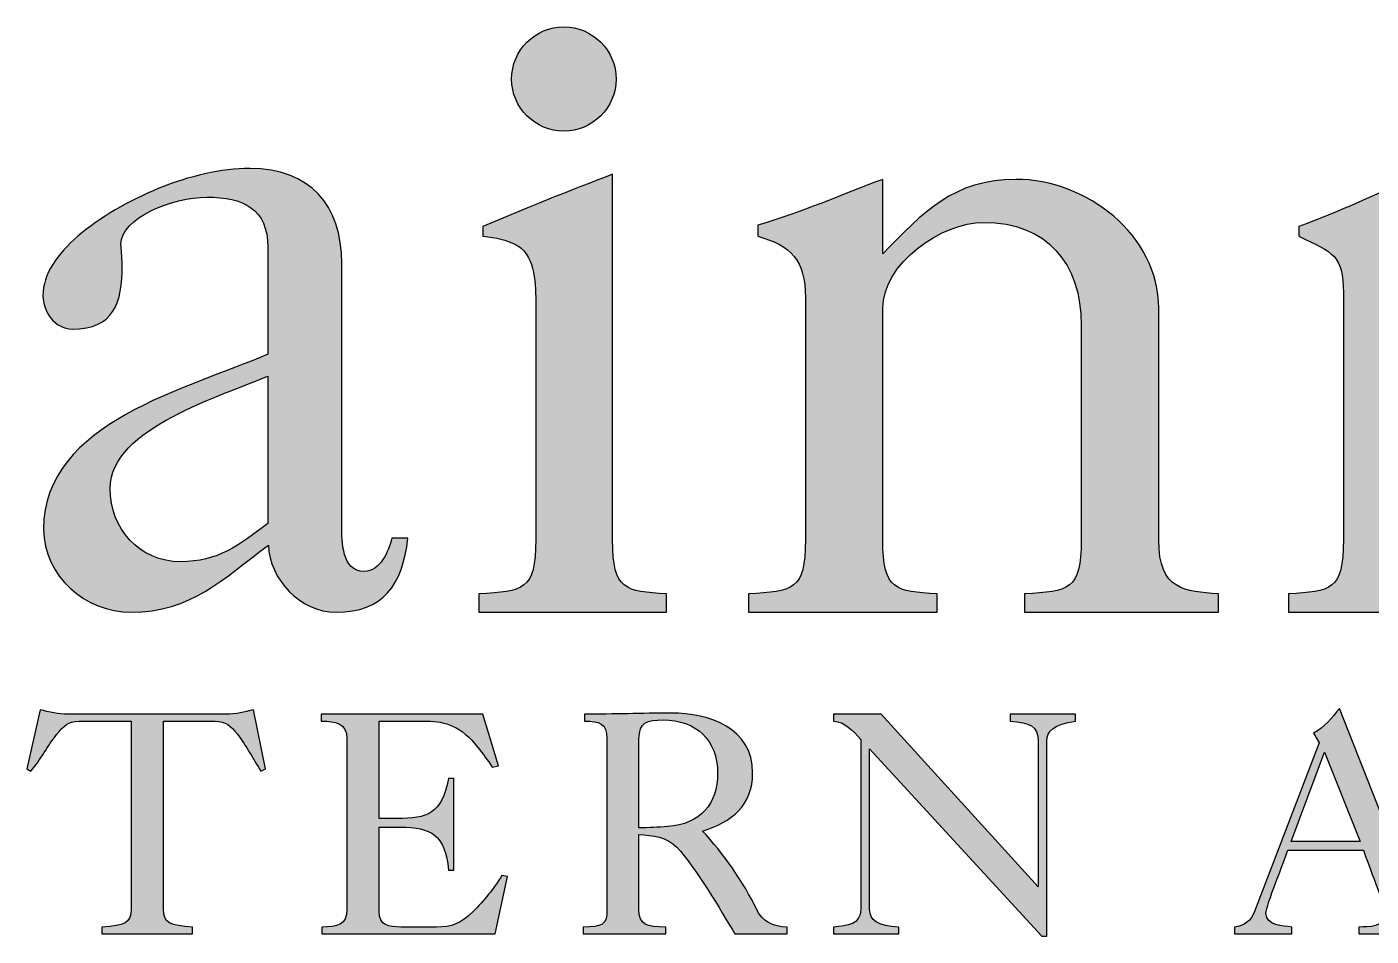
# Model space of a CAD drawing. Extents: x 0 to 1025, y -1312 to 297.
# Drawn here: x 389.28 to 396.65, y 74.05 to 79.03 of the extents above; entities that cross this region are included whole.
import ezdxf
from ezdxf.enums import TextEntityAlignment as Align

# ---------------------------------------------------------------- set-up
doc = ezdxf.new("R2010")
doc.units = 0
doc.header["$LTSCALE"] = 6
doc.header["$MEASUREMENT"] = 0
doc.layers.get('0').update_dxf_attribs({"linetype": 'CONTINUOUS'})
for name, color, linetype in [('T25', 1, 'CONTINUOUS'), ('TBLK18', 4, 'CONTINUOUS'), ('TBLK25', 1, 'CONTINUOUS'), ('TBLK35', 3, 'CONTINUOUS'), ('TBLK50', 7, 'CONTINUOUS')]:
    doc.layers.add(name, color=color, linetype=linetype)
doc.styles.add('ISO', font='iso3098b.shx')

# ---------------------------------------------------------------- blocks, each defined once
blk = doc.blocks.new('MR logo')
at = {"layer": 'TBLK18'}
h = blk.add_hatch(color=256, dxfattribs=at)
edge = h.paths.add_edge_path()
edge.add_spline(control_points=[(19.689, -6.849), (19.689, -7.163), (19.947, -7.421), (20.261, -7.421), (20.261, -7.421), (20.576, -7.421), (20.834, -7.163), (20.834, -6.849), (20.834, -6.849), (20.834, -6.534), (20.576, -6.276), (20.261, -6.276), (20.261, -6.276), (19.947, -6.276), (19.689, -6.534), (19.689, -6.849)], knot_values=[0, 0, 0, 0, 0.25, 0.25, 0.25, 0.2501, 0.5, 0.5, 0.5, 0.5001, 0.75, 0.75, 0.75, 0.7501, 1, 1, 1, 1], degree=3, periodic=0)
h = blk.add_hatch(color=256, dxfattribs=at)
edge = h.paths.add_edge_path()
edge.add_spline(control_points=[(17.016, -8.698), (17.016, -8.27), (16.746, -8.144), (16.349, -8.144), (16.349, -8.144), (15.966, -8.144), (15.406, -8.377), (15.406, -8.66), (15.406, -8.66), (15.406, -8.723), (15.419, -8.786), (15.419, -8.893), (15.419, -8.893), (15.419, -9.302), (15.331, -9.591), (14.871, -9.591), (14.871, -9.591), (14.676, -9.591), (14.551, -9.396), (14.551, -9.226), (14.551, -9.226), (14.551, -8.987), (14.708, -8.767), (14.934, -8.572), (14.934, -8.572), (15.419, -8.163), (16.186, -7.83), (16.821, -7.83), (16.821, -7.83), (17.475, -7.83), (17.827, -8.226), (17.827, -8.874), (17.827, -8.874), (17.827, -8.874), (17.827, -11.742), (17.827, -11.742), (17.827, -11.742), (17.827, -11.924), (17.827, -12.251), (18.073, -12.251), (18.073, -12.251), (18.249, -12.251), (18.343, -12.025), (18.375, -11.886), (18.375, -11.886), (18.375, -11.886), (18.551, -11.886), (18.551, -11.886), (18.551, -11.886), (18.494, -12.402), (18.28, -12.698), (17.764, -12.698), (17.764, -12.698), (17.368, -12.698), (17.035, -12.333), (17.022, -11.962), (17.022, -11.962), (16.519, -12.333), (16.18, -12.698), (15.513, -12.698), (15.513, -12.698), (15.022, -12.698), (14.557, -12.302), (14.557, -11.786), (14.557, -11.786), (14.557, -10.61), (16.148, -10.245), (17.016, -9.868), (17.016, -9.868), (17.016, -9.868), (17.016, -8.698), (17.016, -8.698)], knot_values=[0, 0, 0, 0, 0.055556, 0.055556, 0.055556, 0.055656, 0.111111, 0.111111, 0.111111, 0.111211, 0.166667, 0.166667, 0.166667, 0.166767, 0.222222, 0.222222, 0.222222, 0.222322, 0.277778, 0.277778, 0.277778, 0.277878, 0.333333, 0.333333, 0.333333, 0.333433, 0.388889, 0.388889, 0.388889, 0.388989, 0.444444, 0.444444, 0.444444, 0.444544, 0.5, 0.5, 0.5, 0.5001, 0.555556, 0.555556, 0.555556, 0.555656, 0.611111, 0.611111, 0.611111, 0.611211, 0.666667, 0.666667, 0.666667, 0.666767, 0.722222, 0.722222, 0.722222, 0.722322, 0.777778, 0.777778, 0.777778, 0.777878, 0.833333, 0.833333, 0.833333, 0.833433, 0.888889, 0.888889, 0.888889, 0.888989, 0.944444, 0.944444, 0.944444, 0.944544, 1, 1, 1, 1], degree=3, periodic=0)
edge = h.paths.add_edge_path(flags=16)
edge.add_spline(control_points=[(17.016, -10.107), (16.532, -10.32), (15.287, -10.673), (15.287, -11.339), (15.287, -11.339), (15.287, -11.78), (15.607, -12.144), (16.06, -12.144), (16.06, -12.144), (16.469, -12.144), (16.702, -11.962), (17.016, -11.723), (17.016, -11.723), (17.016, -11.723), (17.016, -10.107), (17.016, -10.107)], knot_values=[0, 0, 0, 0, 0.25, 0.25, 0.25, 0.2501, 0.5, 0.5, 0.5, 0.5001, 0.75, 0.75, 0.75, 0.7501, 1, 1, 1, 1], degree=3, periodic=0)
h = blk.add_hatch(color=256, dxfattribs=at)
edge = h.paths.add_edge_path()
edge.add_spline(control_points=[(19.331, -12.698), (19.331, -12.698), (19.331, -12.497), (19.331, -12.497), (19.331, -12.497), (19.815, -12.465), (19.953, -12.465), (19.953, -11.905), (19.953, -11.905), (19.953, -11.905), (19.953, -9.333), (19.953, -9.333), (19.953, -9.333), (19.953, -9.107), (19.953, -8.805), (19.758, -8.679), (19.758, -8.679), (19.62, -8.603), (19.526, -8.591), (19.375, -8.572), (19.375, -8.572), (19.375, -8.572), (19.375, -8.465), (19.375, -8.465), (19.375, -8.465), (19.834, -8.27), (20.318, -8.075), (20.796, -7.893), (20.796, -7.893), (20.796, -7.893), (20.796, -11.905), (20.796, -11.905), (20.796, -11.905), (20.796, -12.465), (20.941, -12.465), (21.387, -12.497), (21.387, -12.497), (21.387, -12.497), (21.387, -12.698), (21.387, -12.698), (21.387, -12.698), (21.387, -12.698), (19.331, -12.698), (19.331, -12.698)], knot_values=[0, 0, 0, 0, 0.090909, 0.090909, 0.090909, 0.091009, 0.181818, 0.181818, 0.181818, 0.181918, 0.272727, 0.272727, 0.272727, 0.272827, 0.363636, 0.363636, 0.363636, 0.363736, 0.454545, 0.454545, 0.454545, 0.454645, 0.545455, 0.545455, 0.545455, 0.545555, 0.636364, 0.636364, 0.636364, 0.636464, 0.727273, 0.727273, 0.727273, 0.727373, 0.818182, 0.818182, 0.818182, 0.818282, 0.909091, 0.909091, 0.909091, 0.909191, 1, 1, 1, 1], degree=3, periodic=0)
h = blk.add_hatch(color=256, dxfattribs=at)
edge = h.paths.add_edge_path()
edge.add_spline(control_points=[(22.286, -12.698), (22.286, -12.698), (22.286, -12.497), (22.286, -12.497), (22.286, -12.497), (22.771, -12.465), (22.909, -12.465), (22.909, -11.905), (22.909, -11.905), (22.909, -11.905), (22.909, -9.245), (22.909, -9.245), (22.909, -9.245), (22.909, -8.836), (22.758, -8.679), (22.387, -8.572), (22.387, -8.572), (22.387, -8.572), (22.387, -8.452), (22.387, -8.452), (22.387, -8.452), (22.865, -8.314), (23.299, -8.119), (23.758, -7.949), (23.758, -7.949), (23.758, -7.949), (23.758, -8.767), (23.758, -8.767), (23.758, -8.767), (24.198, -8.314), (24.538, -7.949), (25.217, -7.949), (25.217, -7.949), (25.991, -7.949), (26.783, -8.559), (26.783, -9.364), (26.783, -9.364), (26.783, -9.364), (26.783, -11.905), (26.783, -11.905), (26.783, -11.905), (26.783, -12.465), (27.073, -12.465), (27.437, -12.497), (27.437, -12.497), (27.437, -12.497), (27.437, -12.698), (27.437, -12.698), (27.437, -12.698), (27.437, -12.698), (25.312, -12.698), (25.312, -12.698), (25.312, -12.698), (25.312, -12.698), (25.312, -12.497), (25.312, -12.497), (25.312, -12.497), (25.796, -12.465), (25.934, -12.465), (25.934, -11.905), (25.934, -11.905), (25.934, -11.905), (25.934, -9.547), (25.934, -9.547), (25.934, -9.547), (25.934, -8.874), (25.557, -8.421), (24.865, -8.421), (24.865, -8.421), (24.4, -8.421), (23.758, -8.874), (23.758, -9.364), (23.758, -9.364), (23.758, -9.364), (23.758, -11.905), (23.758, -11.905), (23.758, -11.905), (23.758, -12.465), (23.897, -12.465), (24.356, -12.497), (24.356, -12.497), (24.356, -12.497), (24.356, -12.698), (24.356, -12.698), (24.356, -12.698), (24.356, -12.698), (22.286, -12.698), (22.286, -12.698)], knot_values=[0, 0, 0, 0, 0.045455, 0.045455, 0.045455, 0.045555, 0.090909, 0.090909, 0.090909, 0.091009, 0.136364, 0.136364, 0.136364, 0.136464, 0.181818, 0.181818, 0.181818, 0.181918, 0.227273, 0.227273, 0.227273, 0.227373, 0.272727, 0.272727, 0.272727, 0.272827, 0.318182, 0.318182, 0.318182, 0.318282, 0.363636, 0.363636, 0.363636, 0.363736, 0.409091, 0.409091, 0.409091, 0.409191, 0.454545, 0.454545, 0.454545, 0.454645, 0.5, 0.5, 0.5, 0.5001, 0.545455, 0.545455, 0.545455, 0.545555, 0.590909, 0.590909, 0.590909, 0.591009, 0.636364, 0.636364, 0.636364, 0.636464, 0.681818, 0.681818, 0.681818, 0.681918, 0.727273, 0.727273, 0.727273, 0.727373, 0.772727, 0.772727, 0.772727, 0.772827, 0.818182, 0.818182, 0.818182, 0.818282, 0.863636, 0.863636, 0.863636, 0.863736, 0.909091, 0.909091, 0.909091, 0.909191, 0.954545, 0.954545, 0.954545, 0.954645, 1, 1, 1, 1], degree=3, periodic=0)
h = blk.add_hatch(color=256, dxfattribs=at)
edge = h.paths.add_edge_path()
edge.add_spline(control_points=[(28.205, -12.698), (28.205, -12.698), (28.205, -12.497), (28.205, -12.497), (28.205, -12.497), (28.67, -12.465), (28.808, -12.465), (28.808, -11.905), (28.808, -11.905), (28.808, -11.905), (28.808, -9.195), (28.808, -9.195), (28.808, -9.195), (28.808, -8.773), (28.689, -8.754), (28.318, -8.572), (28.318, -8.572), (28.318, -8.572), (28.318, -8.465), (28.318, -8.465), (28.318, -8.465), (28.764, -8.314), (29.192, -8.088), (29.632, -7.918), (29.632, -7.918), (29.632, -7.918), (29.632, -8.692), (29.632, -8.692), (29.632, -8.692), (29.903, -8.377), (30.242, -7.874), (30.708, -7.874), (30.708, -7.874), (31.016, -7.874), (31.274, -8.037), (31.274, -8.364), (31.274, -8.364), (31.274, -8.603), (31.091, -8.773), (30.865, -8.773), (30.865, -8.773), (30.695, -8.773), (30.513, -8.591), (30.236, -8.591), (30.236, -8.591), (30.054, -8.591), (29.657, -8.893), (29.657, -9.063), (29.657, -9.063), (29.657, -9.063), (29.657, -11.905), (29.657, -11.905), (29.657, -11.905), (29.657, -12.465), (29.796, -12.465), (30.343, -12.497), (30.343, -12.497), (30.343, -12.497), (30.343, -12.698), (30.343, -12.698), (30.343, -12.698), (30.343, -12.698), (28.205, -12.698), (28.205, -12.698)], knot_values=[0, 0, 0, 0, 0.0625, 0.0625, 0.0625, 0.0626, 0.125, 0.125, 0.125, 0.1251, 0.1875, 0.1875, 0.1875, 0.1876, 0.25, 0.25, 0.25, 0.2501, 0.3125, 0.3125, 0.3125, 0.3126, 0.375, 0.375, 0.375, 0.3751, 0.4375, 0.4375, 0.4375, 0.4376, 0.5, 0.5, 0.5, 0.5001, 0.5625, 0.5625, 0.5625, 0.5626, 0.625, 0.625, 0.625, 0.6251, 0.6875, 0.6875, 0.6875, 0.6876, 0.75, 0.75, 0.75, 0.7501, 0.8125, 0.8125, 0.8125, 0.8126, 0.875, 0.875, 0.875, 0.8751, 0.9375, 0.9375, 0.9375, 0.9376, 1, 1, 1, 1], degree=3, periodic=0)
h = blk.add_hatch(color=256, dxfattribs=at)
edge = h.paths.add_edge_path()
edge.add_spline(control_points=[(15.519, -13.893), (15.519, -13.893), (14.947, -13.893), (14.947, -13.893), (14.947, -13.893), (14.821, -13.893), (14.783, -13.943), (14.702, -14.037), (14.702, -14.037), (14.601, -14.163), (14.532, -14.308), (14.419, -14.44), (14.419, -14.44), (14.419, -14.44), (14.375, -14.415), (14.375, -14.415), (14.375, -14.415), (14.375, -14.415), (14.519, -13.767), (14.519, -13.767), (14.519, -13.767), (14.62, -13.792), (14.721, -13.817), (14.827, -13.817), (14.827, -13.817), (14.827, -13.817), (16.557, -13.817), (16.557, -13.817), (16.557, -13.817), (16.664, -13.817), (16.765, -13.792), (16.859, -13.767), (16.859, -13.767), (16.859, -13.767), (16.991, -14.415), (16.991, -14.415), (16.991, -14.415), (16.991, -14.415), (16.941, -14.44), (16.941, -14.44), (16.941, -14.44), (16.853, -14.308), (16.783, -14.163), (16.683, -14.037), (16.683, -14.037), (16.601, -13.943), (16.563, -13.893), (16.437, -13.893), (16.437, -13.893), (16.437, -13.893), (15.871, -13.893), (15.871, -13.893), (15.871, -13.893), (15.871, -13.893), (15.871, -15.956), (15.871, -15.956), (15.871, -15.956), (15.871, -16.106), (15.941, -16.138), (16.192, -16.151), (16.192, -16.151), (16.192, -16.151), (16.192, -16.226), (16.192, -16.226), (16.192, -16.226), (16.192, -16.226), (15.198, -16.226), (15.198, -16.226), (15.198, -16.226), (15.198, -16.226), (15.198, -16.151), (15.198, -16.151), (15.198, -16.151), (15.444, -16.138), (15.519, -16.106), (15.519, -15.956), (15.519, -15.956), (15.519, -15.956), (15.519, -13.893), (15.519, -13.893)], knot_values=[0, 0, 0, 0, 0.05, 0.05, 0.05, 0.0501, 0.1, 0.1, 0.1, 0.1001, 0.15, 0.15, 0.15, 0.1501, 0.2, 0.2, 0.2, 0.2001, 0.25, 0.25, 0.25, 0.2501, 0.3, 0.3, 0.3, 0.3001, 0.35, 0.35, 0.35, 0.3501, 0.4, 0.4, 0.4, 0.4001, 0.45, 0.45, 0.45, 0.4501, 0.5, 0.5, 0.5, 0.5001, 0.55, 0.55, 0.55, 0.5501, 0.6, 0.6, 0.6, 0.6001, 0.65, 0.65, 0.65, 0.6501, 0.7, 0.7, 0.7, 0.7001, 0.75, 0.75, 0.75, 0.7501, 0.8, 0.8, 0.8, 0.8001, 0.85, 0.85, 0.85, 0.8501, 0.9, 0.9, 0.9, 0.9001, 0.95, 0.95, 0.95, 0.9501, 1, 1, 1, 1], degree=3, periodic=0)
h = blk.add_hatch(color=256, dxfattribs=at)
edge = h.paths.add_edge_path()
edge.add_spline(control_points=[(17.607, -16.226), (17.607, -16.226), (17.607, -16.151), (17.607, -16.151), (17.607, -16.151), (17.777, -16.151), (17.884, -16.132), (17.884, -15.956), (17.884, -15.956), (17.884, -15.956), (17.884, -14.088), (17.884, -14.088), (17.884, -14.088), (17.884, -13.912), (17.758, -13.893), (17.601, -13.893), (17.601, -13.893), (17.601, -13.893), (17.601, -13.817), (17.601, -13.817), (17.601, -13.817), (17.601, -13.817), (19.375, -13.817), (19.375, -13.817), (19.375, -13.817), (19.375, -13.817), (19.544, -14.383), (19.544, -14.383), (19.544, -14.383), (19.544, -14.383), (19.475, -14.396), (19.475, -14.396), (19.475, -14.396), (19.425, -14.32), (19.375, -14.251), (19.318, -14.182), (19.318, -14.182), (19.142, -13.949), (18.959, -13.893), (18.764, -13.893), (18.764, -13.893), (18.764, -13.893), (18.236, -13.893), (18.236, -13.893), (18.236, -13.893), (18.236, -13.893), (18.236, -14.962), (18.236, -14.962), (18.236, -14.962), (18.236, -14.962), (18.425, -14.962), (18.425, -14.962), (18.425, -14.962), (18.777, -14.956), (18.915, -14.918), (18.997, -14.522), (18.997, -14.522), (18.997, -14.522), (19.054, -14.522), (19.054, -14.522), (19.054, -14.522), (19.054, -14.522), (19.054, -15.528), (19.054, -15.528), (19.054, -15.528), (19.054, -15.528), (18.997, -15.528), (18.997, -15.528), (18.997, -15.528), (18.959, -15.138), (18.809, -15.056), (18.469, -15.056), (18.469, -15.056), (18.469, -15.056), (18.236, -15.056), (18.236, -15.056), (18.236, -15.056), (18.236, -15.056), (18.236, -15.981), (18.236, -15.981), (18.236, -15.981), (18.236, -16.138), (18.343, -16.151), (18.475, -16.151), (18.475, -16.151), (18.475, -16.151), (18.865, -16.151), (18.865, -16.151), (18.865, -16.151), (19.035, -16.151), (19.129, -16.119), (19.268, -15.981), (19.268, -15.981), (19.387, -15.861), (19.494, -15.729), (19.582, -15.585), (19.582, -15.585), (19.582, -15.585), (19.645, -15.597), (19.645, -15.597), (19.645, -15.597), (19.645, -15.597), (19.507, -16.226), (19.507, -16.226), (19.507, -16.226), (19.507, -16.226), (17.607, -16.226), (17.607, -16.226)], knot_values=[0, 0, 0, 0, 0.037037, 0.037037, 0.037037, 0.037137, 0.074074, 0.074074, 0.074074, 0.074174, 0.111111, 0.111111, 0.111111, 0.111211, 0.148148, 0.148148, 0.148148, 0.148248, 0.185185, 0.185185, 0.185185, 0.185285, 0.222222, 0.222222, 0.222222, 0.222322, 0.259259, 0.259259, 0.259259, 0.259359, 0.296296, 0.296296, 0.296296, 0.296396, 0.333333, 0.333333, 0.333333, 0.333433, 0.37037, 0.37037, 0.37037, 0.37047, 0.407407, 0.407407, 0.407407, 0.407507, 0.444444, 0.444444, 0.444444, 0.444544, 0.481481, 0.481481, 0.481481, 0.481581, 0.518519, 0.518519, 0.518519, 0.518619, 0.555556, 0.555556, 0.555556, 0.555656, 0.592593, 0.592593, 0.592593, 0.592693, 0.62963, 0.62963, 0.62963, 0.62973, 0.666667, 0.666667, 0.666667, 0.666767, 0.703704, 0.703704, 0.703704, 0.703804, 0.740741, 0.740741, 0.740741, 0.740841, 0.777778, 0.777778, 0.777778, 0.777878, 0.814815, 0.814815, 0.814815, 0.814915, 0.851852, 0.851852, 0.851852, 0.851952, 0.888889, 0.888889, 0.888889, 0.888989, 0.925926, 0.925926, 0.925926, 0.926026, 0.962963, 0.962963, 0.962963, 0.963063, 1, 1, 1, 1], degree=3, periodic=0)
h = blk.add_hatch(color=256, dxfattribs=at)
edge = h.paths.add_edge_path(flags=16)
edge.add_spline(control_points=[(21.947, -14.459), (21.947, -14.1), (21.714, -13.88), (21.349, -13.88), (21.349, -13.88), (21.173, -13.88), (21.085, -13.905), (21.085, -14.088), (21.085, -14.088), (21.085, -14.088), (21.085, -15.063), (21.085, -15.063), (21.085, -15.063), (21.192, -15.063), (21.293, -15.056), (21.4, -15.05), (21.4, -15.05), (21.758, -15.018), (21.947, -14.811), (21.947, -14.459)], knot_values=[0, 0, 0, 0, 0.2, 0.2, 0.2, 0.2001, 0.4, 0.4, 0.4, 0.4001, 0.6, 0.6, 0.6, 0.6001, 0.8, 0.8, 0.8, 0.8001, 1, 1, 1, 1], degree=3, periodic=0)
edge = h.paths.add_edge_path()
edge.add_spline(control_points=[(20.488, -13.817), (20.802, -13.817), (21.117, -13.805), (21.437, -13.805), (21.437, -13.805), (21.859, -13.805), (22.331, -13.968), (22.331, -14.459), (22.331, -14.459), (22.331, -14.823), (22.104, -14.993), (21.783, -15.1), (21.783, -15.1), (22.003, -15.333), (22.236, -15.666), (22.375, -15.956), (22.375, -15.956), (22.437, -16.088), (22.551, -16.151), (22.708, -16.151), (22.708, -16.151), (22.708, -16.151), (22.708, -16.226), (22.708, -16.226), (22.708, -16.226), (22.708, -16.226), (22.136, -16.226), (22.136, -16.226), (22.136, -16.226), (21.985, -15.974), (21.708, -15.496), (21.5, -15.276), (21.5, -15.276), (21.393, -15.163), (21.236, -15.144), (21.085, -15.138), (21.085, -15.138), (21.085, -15.138), (21.085, -15.956), (21.085, -15.956), (21.085, -15.956), (21.085, -16.132), (21.167, -16.151), (21.381, -16.151), (21.381, -16.151), (21.381, -16.151), (21.381, -16.226), (21.381, -16.226), (21.381, -16.226), (21.381, -16.226), (20.475, -16.226), (20.475, -16.226), (20.475, -16.226), (20.475, -16.226), (20.475, -16.151), (20.475, -16.151), (20.475, -16.151), (20.67, -16.151), (20.746, -16.132), (20.733, -15.956), (20.733, -15.956), (20.733, -15.956), (20.733, -14.088), (20.733, -14.088), (20.733, -14.088), (20.733, -13.912), (20.651, -13.893), (20.488, -13.893), (20.488, -13.893), (20.488, -13.893), (20.488, -13.817), (20.488, -13.817)], knot_values=[0, 0, 0, 0, 0.055556, 0.055556, 0.055556, 0.055656, 0.111111, 0.111111, 0.111111, 0.111211, 0.166667, 0.166667, 0.166667, 0.166767, 0.222222, 0.222222, 0.222222, 0.222322, 0.277778, 0.277778, 0.277778, 0.277878, 0.333333, 0.333333, 0.333333, 0.333433, 0.388889, 0.388889, 0.388889, 0.388989, 0.444444, 0.444444, 0.444444, 0.444544, 0.5, 0.5, 0.5, 0.5001, 0.555556, 0.555556, 0.555556, 0.555656, 0.611111, 0.611111, 0.611111, 0.611211, 0.666667, 0.666667, 0.666667, 0.666767, 0.722222, 0.722222, 0.722222, 0.722322, 0.777778, 0.777778, 0.777778, 0.777878, 0.833333, 0.833333, 0.833333, 0.833433, 0.888889, 0.888889, 0.888889, 0.888989, 0.944444, 0.944444, 0.944444, 0.944544, 1, 1, 1, 1], degree=3, periodic=0)
h = blk.add_hatch(color=256, dxfattribs=at)
edge = h.paths.add_edge_path()
edge.add_spline(control_points=[(23.614, -14.195), (23.614, -14.195), (23.614, -15.956), (23.614, -15.956), (23.614, -15.956), (23.614, -16.075), (23.702, -16.144), (23.934, -16.151), (23.934, -16.151), (23.934, -16.151), (23.934, -16.226), (23.934, -16.226), (23.934, -16.226), (23.934, -16.226), (23.217, -16.226), (23.217, -16.226), (23.217, -16.226), (23.217, -16.226), (23.217, -16.151), (23.217, -16.151), (23.217, -16.151), (23.381, -16.132), (23.507, -16.132), (23.519, -15.956), (23.519, -15.956), (23.519, -15.956), (23.519, -15.949), (23.519, -15.943), (23.519, -15.943), (23.519, -15.943), (23.519, -14.094), (23.519, -14.094), (23.519, -14.094), (23.425, -13.993), (23.343, -13.899), (23.217, -13.893), (23.217, -13.893), (23.217, -13.893), (23.217, -13.817), (23.217, -13.817), (23.217, -13.817), (23.217, -13.817), (23.739, -13.817), (23.739, -13.817), (23.739, -13.817), (23.739, -13.817), (25.463, -15.71), (25.463, -15.71), (25.463, -15.71), (25.463, -15.71), (25.463, -14.119), (25.463, -14.119), (25.463, -14.119), (25.463, -13.937), (25.368, -13.912), (25.154, -13.893), (25.154, -13.893), (25.154, -13.893), (25.154, -13.817), (25.154, -13.817), (25.154, -13.817), (25.154, -13.817), (25.871, -13.817), (25.871, -13.817), (25.871, -13.817), (25.871, -13.817), (25.871, -13.893), (25.871, -13.893), (25.871, -13.893), (25.632, -13.93), (25.557, -14), (25.557, -14.113), (25.557, -14.113), (25.557, -14.113), (25.557, -16.251), (25.557, -16.251), (25.557, -16.251), (25.557, -16.251), (25.5, -16.251), (25.5, -16.251), (25.5, -16.251), (25.5, -16.251), (23.614, -14.195), (23.614, -14.195)], knot_values=[0, 0, 0, 0, 0.047619, 0.047619, 0.047619, 0.047719, 0.095238, 0.095238, 0.095238, 0.095338, 0.142857, 0.142857, 0.142857, 0.142957, 0.190476, 0.190476, 0.190476, 0.190576, 0.238095, 0.238095, 0.238095, 0.238195, 0.285714, 0.285714, 0.285714, 0.285814, 0.333333, 0.333333, 0.333333, 0.333433, 0.380952, 0.380952, 0.380952, 0.381052, 0.428571, 0.428571, 0.428571, 0.428671, 0.47619, 0.47619, 0.47619, 0.47629, 0.52381, 0.52381, 0.52381, 0.52391, 0.571429, 0.571429, 0.571429, 0.571529, 0.619048, 0.619048, 0.619048, 0.619148, 0.666667, 0.666667, 0.666667, 0.666767, 0.714286, 0.714286, 0.714286, 0.714386, 0.761905, 0.761905, 0.761905, 0.762005, 0.809524, 0.809524, 0.809524, 0.809624, 0.857143, 0.857143, 0.857143, 0.857243, 0.904762, 0.904762, 0.904762, 0.904862, 0.952381, 0.952381, 0.952381, 0.952481, 1, 1, 1, 1], degree=3, periodic=0)
h = blk.add_hatch(color=256, dxfattribs=at)
edge = h.paths.add_edge_path(flags=16)
edge.add_spline(control_points=[(28.236, -15.213), (28.236, -15.213), (28.991, -15.213), (28.991, -15.213), (28.991, -15.213), (28.991, -15.213), (28.601, -14.232), (28.601, -14.232), (28.601, -14.232), (28.601, -14.232), (28.236, -15.213), (28.236, -15.213)], knot_values=[0, 0, 0, 0, 0.333333, 0.333333, 0.333333, 0.333433, 0.666667, 0.666667, 0.666667, 0.666767, 1, 1, 1, 1], degree=3, periodic=0)
edge = h.paths.add_edge_path()
edge.add_spline(control_points=[(27.613, -16.226), (27.613, -16.226), (27.613, -16.151), (27.613, -16.151), (27.613, -16.151), (27.714, -16.144), (27.802, -16.075), (27.834, -15.981), (27.834, -15.981), (27.834, -15.981), (28.544, -14.132), (28.544, -14.132), (28.544, -14.132), (28.544, -14.132), (28.481, -14.025), (28.481, -14.025), (28.481, -14.025), (28.601, -13.962), (28.683, -13.855), (28.764, -13.754), (28.764, -13.754), (28.764, -13.754), (29.582, -15.83), (29.582, -15.83), (29.582, -15.83), (29.657, -16.031), (29.695, -16.119), (29.884, -16.151), (29.884, -16.151), (29.884, -16.151), (29.884, -16.226), (29.884, -16.226), (29.884, -16.226), (29.884, -16.226), (28.978, -16.226), (28.978, -16.226), (28.978, -16.226), (28.978, -16.226), (28.978, -16.151), (28.978, -16.151), (28.978, -16.151), (29.079, -16.151), (29.268, -16.151), (29.268, -16.012), (29.268, -16.012), (29.268, -15.912), (29.073, -15.465), (29.029, -15.308), (29.029, -15.308), (29.029, -15.308), (28.198, -15.308), (28.198, -15.308), (28.198, -15.308), (28.161, -15.434), (27.959, -15.912), (27.959, -16), (27.959, -16), (27.959, -16.138), (28.148, -16.138), (28.242, -16.151), (28.242, -16.151), (28.242, -16.151), (28.242, -16.226), (28.242, -16.226), (28.242, -16.226), (28.242, -16.226), (27.613, -16.226), (27.613, -16.226)], knot_values=[0, 0, 0, 0, 0.058824, 0.058824, 0.058824, 0.058924, 0.117647, 0.117647, 0.117647, 0.117747, 0.176471, 0.176471, 0.176471, 0.176571, 0.235294, 0.235294, 0.235294, 0.235394, 0.294118, 0.294118, 0.294118, 0.294218, 0.352941, 0.352941, 0.352941, 0.353041, 0.411765, 0.411765, 0.411765, 0.411865, 0.470588, 0.470588, 0.470588, 0.470688, 0.529412, 0.529412, 0.529412, 0.529512, 0.588235, 0.588235, 0.588235, 0.588335, 0.647059, 0.647059, 0.647059, 0.647159, 0.705882, 0.705882, 0.705882, 0.705982, 0.764706, 0.764706, 0.764706, 0.764806, 0.823529, 0.823529, 0.823529, 0.823629, 0.882353, 0.882353, 0.882353, 0.882453, 0.941176, 0.941176, 0.941176, 0.941276, 1, 1, 1, 1], degree=3, periodic=0)
for points, knots in [([(19.689, -6.849), (19.689, -7.163), (19.947, -7.421), (20.261, -7.421), (20.261, -7.421), (20.576, -7.421), (20.834, -7.163), (20.834, -6.849), (20.834, -6.849), (20.834, -6.534), (20.576, -6.276), (20.261, -6.276), (20.261, -6.276), (19.947, -6.276), (19.689, -6.534), (19.689, -6.849)], [0, 0, 0, 0, 0.25, 0.25, 0.25, 0.25, 0.5, 0.5, 0.5, 0.5, 0.75, 0.75, 0.75, 0.75, 1, 1, 1, 1]), ([(17.016, -8.698), (17.016, -8.27), (16.746, -8.144), (16.349, -8.144), (16.349, -8.144), (15.966, -8.144), (15.406, -8.377), (15.406, -8.66), (15.406, -8.66), (15.406, -8.723), (15.419, -8.786), (15.419, -8.893), (15.419, -8.893), (15.419, -9.302), (15.331, -9.591), (14.871, -9.591), (14.871, -9.591), (14.676, -9.591), (14.551, -9.396), (14.551, -9.226), (14.551, -9.226), (14.551, -8.987), (14.708, -8.767), (14.934, -8.572), (14.934, -8.572), (15.419, -8.163), (16.186, -7.83), (16.821, -7.83), (16.821, -7.83), (17.475, -7.83), (17.827, -8.226), (17.827, -8.874), (17.827, -8.874), (17.827, -8.874), (17.827, -11.742), (17.827, -11.742), (17.827, -11.742), (17.827, -11.924), (17.827, -12.251), (18.073, -12.251), (18.073, -12.251), (18.249, -12.251), (18.343, -12.025), (18.375, -11.886), (18.375, -11.886), (18.375, -11.886), (18.551, -11.886), (18.551, -11.886), (18.551, -11.886), (18.494, -12.402), (18.28, -12.698), (17.764, -12.698), (17.764, -12.698), (17.368, -12.698), (17.035, -12.333), (17.022, -11.962), (17.022, -11.962), (16.519, -12.333), (16.18, -12.698), (15.513, -12.698), (15.513, -12.698), (15.022, -12.698), (14.557, -12.302), (14.557, -11.786), (14.557, -11.786), (14.557, -10.61), (16.148, -10.245), (17.016, -9.868), (17.016, -9.868), (17.016, -9.868), (17.016, -8.698), (17.016, -8.698)], [0, 0, 0, 0, 0.055556, 0.055556, 0.055556, 0.055556, 0.111111, 0.111111, 0.111111, 0.111111, 0.166667, 0.166667, 0.166667, 0.166667, 0.222222, 0.222222, 0.222222, 0.222222, 0.277778, 0.277778, 0.277778, 0.277778, 0.333333, 0.333333, 0.333333, 0.333333, 0.388889, 0.388889, 0.388889, 0.388889, 0.444444, 0.444444, 0.444444, 0.444444, 0.5, 0.5, 0.5, 0.5, 0.555556, 0.555556, 0.555556, 0.555556, 0.611111, 0.611111, 0.611111, 0.611111, 0.666667, 0.666667, 0.666667, 0.666667, 0.722222, 0.722222, 0.722222, 0.722222, 0.777778, 0.777778, 0.777778, 0.777778, 0.833333, 0.833333, 0.833333, 0.833333, 0.888889, 0.888889, 0.888889, 0.888889, 0.944444, 0.944444, 0.944444, 0.944444, 1, 1, 1, 1]), ([(19.331, -12.698), (19.331, -12.698), (19.331, -12.497), (19.331, -12.497), (19.331, -12.497), (19.815, -12.465), (19.953, -12.465), (19.953, -11.905), (19.953, -11.905), (19.953, -11.905), (19.953, -9.333), (19.953, -9.333), (19.953, -9.333), (19.953, -9.107), (19.953, -8.805), (19.758, -8.679), (19.758, -8.679), (19.62, -8.603), (19.526, -8.591), (19.375, -8.572), (19.375, -8.572), (19.375, -8.572), (19.375, -8.465), (19.375, -8.465), (19.375, -8.465), (19.834, -8.27), (20.318, -8.075), (20.796, -7.893), (20.796, -7.893), (20.796, -7.893), (20.796, -11.905), (20.796, -11.905), (20.796, -11.905), (20.796, -12.465), (20.941, -12.465), (21.387, -12.497), (21.387, -12.497), (21.387, -12.497), (21.387, -12.698), (21.387, -12.698), (21.387, -12.698), (21.387, -12.698), (19.331, -12.698), (19.331, -12.698)], [0, 0, 0, 0, 0.090909, 0.090909, 0.090909, 0.090909, 0.181818, 0.181818, 0.181818, 0.181818, 0.272727, 0.272727, 0.272727, 0.272727, 0.363636, 0.363636, 0.363636, 0.363636, 0.454545, 0.454545, 0.454545, 0.454545, 0.545455, 0.545455, 0.545455, 0.545455, 0.636364, 0.636364, 0.636364, 0.636364, 0.727273, 0.727273, 0.727273, 0.727273, 0.818182, 0.818182, 0.818182, 0.818182, 0.909091, 0.909091, 0.909091, 0.909091, 1, 1, 1, 1]), ([(22.286, -12.698), (22.286, -12.698), (22.286, -12.497), (22.286, -12.497), (22.286, -12.497), (22.771, -12.465), (22.909, -12.465), (22.909, -11.905), (22.909, -11.905), (22.909, -11.905), (22.909, -9.245), (22.909, -9.245), (22.909, -9.245), (22.909, -8.836), (22.758, -8.679), (22.387, -8.572), (22.387, -8.572), (22.387, -8.572), (22.387, -8.452), (22.387, -8.452), (22.387, -8.452), (22.865, -8.314), (23.299, -8.119), (23.758, -7.949), (23.758, -7.949), (23.758, -7.949), (23.758, -8.767), (23.758, -8.767), (23.758, -8.767), (24.198, -8.314), (24.538, -7.949), (25.217, -7.949), (25.217, -7.949), (25.991, -7.949), (26.783, -8.559), (26.783, -9.364), (26.783, -9.364), (26.783, -9.364), (26.783, -11.905), (26.783, -11.905), (26.783, -11.905), (26.783, -12.465), (27.073, -12.465), (27.437, -12.497), (27.437, -12.497), (27.437, -12.497), (27.437, -12.698), (27.437, -12.698), (27.437, -12.698), (27.437, -12.698), (25.312, -12.698), (25.312, -12.698), (25.312, -12.698), (25.312, -12.698), (25.312, -12.497), (25.312, -12.497), (25.312, -12.497), (25.796, -12.465), (25.934, -12.465), (25.934, -11.905), (25.934, -11.905), (25.934, -11.905), (25.934, -9.547), (25.934, -9.547), (25.934, -9.547), (25.934, -8.874), (25.557, -8.421), (24.865, -8.421), (24.865, -8.421), (24.4, -8.421), (23.758, -8.874), (23.758, -9.364), (23.758, -9.364), (23.758, -9.364), (23.758, -11.905), (23.758, -11.905), (23.758, -11.905), (23.758, -12.465), (23.897, -12.465), (24.356, -12.497), (24.356, -12.497), (24.356, -12.497), (24.356, -12.698), (24.356, -12.698), (24.356, -12.698), (24.356, -12.698), (22.286, -12.698), (22.286, -12.698)], [0, 0, 0, 0, 0.045455, 0.045455, 0.045455, 0.045455, 0.090909, 0.090909, 0.090909, 0.090909, 0.136364, 0.136364, 0.136364, 0.136364, 0.181818, 0.181818, 0.181818, 0.181818, 0.227273, 0.227273, 0.227273, 0.227273, 0.272727, 0.272727, 0.272727, 0.272727, 0.318182, 0.318182, 0.318182, 0.318182, 0.363636, 0.363636, 0.363636, 0.363636, 0.409091, 0.409091, 0.409091, 0.409091, 0.454545, 0.454545, 0.454545, 0.454545, 0.5, 0.5, 0.5, 0.5, 0.545455, 0.545455, 0.545455, 0.545455, 0.590909, 0.590909, 0.590909, 0.590909, 0.636364, 0.636364, 0.636364, 0.636364, 0.681818, 0.681818, 0.681818, 0.681818, 0.727273, 0.727273, 0.727273, 0.727273, 0.772727, 0.772727, 0.772727, 0.772727, 0.818182, 0.818182, 0.818182, 0.818182, 0.863636, 0.863636, 0.863636, 0.863636, 0.909091, 0.909091, 0.909091, 0.909091, 0.954545, 0.954545, 0.954545, 0.954545, 1, 1, 1, 1]), ([(28.205, -12.698), (28.205, -12.698), (28.205, -12.497), (28.205, -12.497), (28.205, -12.497), (28.67, -12.465), (28.808, -12.465), (28.808, -11.905), (28.808, -11.905), (28.808, -11.905), (28.808, -9.195), (28.808, -9.195), (28.808, -9.195), (28.808, -8.773), (28.689, -8.754), (28.318, -8.572), (28.318, -8.572), (28.318, -8.572), (28.318, -8.465), (28.318, -8.465), (28.318, -8.465), (28.764, -8.314), (29.192, -8.088), (29.632, -7.918), (29.632, -7.918), (29.632, -7.918), (29.632, -8.692), (29.632, -8.692), (29.632, -8.692), (29.903, -8.377), (30.242, -7.874), (30.708, -7.874), (30.708, -7.874), (31.016, -7.874), (31.274, -8.037), (31.274, -8.364), (31.274, -8.364), (31.274, -8.603), (31.091, -8.773), (30.865, -8.773), (30.865, -8.773), (30.695, -8.773), (30.513, -8.591), (30.236, -8.591), (30.236, -8.591), (30.054, -8.591), (29.657, -8.893), (29.657, -9.063), (29.657, -9.063), (29.657, -9.063), (29.657, -11.905), (29.657, -11.905), (29.657, -11.905), (29.657, -12.465), (29.796, -12.465), (30.343, -12.497), (30.343, -12.497), (30.343, -12.497), (30.343, -12.698), (30.343, -12.698), (30.343, -12.698), (30.343, -12.698), (28.205, -12.698), (28.205, -12.698)], [0, 0, 0, 0, 0.0625, 0.0625, 0.0625, 0.0625, 0.125, 0.125, 0.125, 0.125, 0.1875, 0.1875, 0.1875, 0.1875, 0.25, 0.25, 0.25, 0.25, 0.3125, 0.3125, 0.3125, 0.3125, 0.375, 0.375, 0.375, 0.375, 0.4375, 0.4375, 0.4375, 0.4375, 0.5, 0.5, 0.5, 0.5, 0.5625, 0.5625, 0.5625, 0.5625, 0.625, 0.625, 0.625, 0.625, 0.6875, 0.6875, 0.6875, 0.6875, 0.75, 0.75, 0.75, 0.75, 0.8125, 0.8125, 0.8125, 0.8125, 0.875, 0.875, 0.875, 0.875, 0.9375, 0.9375, 0.9375, 0.9375, 1, 1, 1, 1]), ([(17.016, -10.107), (16.532, -10.32), (15.287, -10.673), (15.287, -11.339), (15.287, -11.339), (15.287, -11.78), (15.607, -12.144), (16.06, -12.144), (16.06, -12.144), (16.469, -12.144), (16.702, -11.962), (17.016, -11.723), (17.016, -11.723), (17.016, -11.723), (17.016, -10.107), (17.016, -10.107)], [0, 0, 0, 0, 0.25, 0.25, 0.25, 0.25, 0.5, 0.5, 0.5, 0.5, 0.75, 0.75, 0.75, 0.75, 1, 1, 1, 1]), ([(15.519, -13.893), (15.519, -13.893), (14.947, -13.893), (14.947, -13.893), (14.947, -13.893), (14.821, -13.893), (14.783, -13.943), (14.702, -14.037), (14.702, -14.037), (14.601, -14.163), (14.532, -14.308), (14.419, -14.44), (14.419, -14.44), (14.419, -14.44), (14.375, -14.415), (14.375, -14.415), (14.375, -14.415), (14.375, -14.415), (14.519, -13.767), (14.519, -13.767), (14.519, -13.767), (14.62, -13.792), (14.721, -13.817), (14.827, -13.817), (14.827, -13.817), (14.827, -13.817), (16.557, -13.817), (16.557, -13.817), (16.557, -13.817), (16.664, -13.817), (16.765, -13.792), (16.859, -13.767), (16.859, -13.767), (16.859, -13.767), (16.991, -14.415), (16.991, -14.415), (16.991, -14.415), (16.991, -14.415), (16.941, -14.44), (16.941, -14.44), (16.941, -14.44), (16.853, -14.308), (16.783, -14.163), (16.683, -14.037), (16.683, -14.037), (16.601, -13.943), (16.563, -13.893), (16.437, -13.893), (16.437, -13.893), (16.437, -13.893), (15.871, -13.893), (15.871, -13.893), (15.871, -13.893), (15.871, -13.893), (15.871, -15.956), (15.871, -15.956), (15.871, -15.956), (15.871, -16.106), (15.941, -16.138), (16.192, -16.151), (16.192, -16.151), (16.192, -16.151), (16.192, -16.226), (16.192, -16.226), (16.192, -16.226), (16.192, -16.226), (15.198, -16.226), (15.198, -16.226), (15.198, -16.226), (15.198, -16.226), (15.198, -16.151), (15.198, -16.151), (15.198, -16.151), (15.444, -16.138), (15.519, -16.106), (15.519, -15.956), (15.519, -15.956), (15.519, -15.956), (15.519, -13.893), (15.519, -13.893)], [0, 0, 0, 0, 0.05, 0.05, 0.05, 0.05, 0.1, 0.1, 0.1, 0.1, 0.15, 0.15, 0.15, 0.15, 0.2, 0.2, 0.2, 0.2, 0.25, 0.25, 0.25, 0.25, 0.3, 0.3, 0.3, 0.3, 0.35, 0.35, 0.35, 0.35, 0.4, 0.4, 0.4, 0.4, 0.45, 0.45, 0.45, 0.45, 0.5, 0.5, 0.5, 0.5, 0.55, 0.55, 0.55, 0.55, 0.6, 0.6, 0.6, 0.6, 0.65, 0.65, 0.65, 0.65, 0.7, 0.7, 0.7, 0.7, 0.75, 0.75, 0.75, 0.75, 0.8, 0.8, 0.8, 0.8, 0.85, 0.85, 0.85, 0.85, 0.9, 0.9, 0.9, 0.9, 0.95, 0.95, 0.95, 0.95, 1, 1, 1, 1]), ([(17.607, -16.226), (17.607, -16.226), (17.607, -16.151), (17.607, -16.151), (17.607, -16.151), (17.777, -16.151), (17.884, -16.132), (17.884, -15.956), (17.884, -15.956), (17.884, -15.956), (17.884, -14.088), (17.884, -14.088), (17.884, -14.088), (17.884, -13.912), (17.758, -13.893), (17.601, -13.893), (17.601, -13.893), (17.601, -13.893), (17.601, -13.817), (17.601, -13.817), (17.601, -13.817), (17.601, -13.817), (19.375, -13.817), (19.375, -13.817), (19.375, -13.817), (19.375, -13.817), (19.544, -14.383), (19.544, -14.383), (19.544, -14.383), (19.544, -14.383), (19.475, -14.396), (19.475, -14.396), (19.475, -14.396), (19.425, -14.32), (19.375, -14.251), (19.318, -14.182), (19.318, -14.182), (19.142, -13.949), (18.959, -13.893), (18.764, -13.893), (18.764, -13.893), (18.764, -13.893), (18.236, -13.893), (18.236, -13.893), (18.236, -13.893), (18.236, -13.893), (18.236, -14.962), (18.236, -14.962), (18.236, -14.962), (18.236, -14.962), (18.425, -14.962), (18.425, -14.962), (18.425, -14.962), (18.777, -14.956), (18.915, -14.918), (18.997, -14.522), (18.997, -14.522), (18.997, -14.522), (19.054, -14.522), (19.054, -14.522), (19.054, -14.522), (19.054, -14.522), (19.054, -15.528), (19.054, -15.528), (19.054, -15.528), (19.054, -15.528), (18.997, -15.528), (18.997, -15.528), (18.997, -15.528), (18.959, -15.138), (18.809, -15.056), (18.469, -15.056), (18.469, -15.056), (18.469, -15.056), (18.236, -15.056), (18.236, -15.056), (18.236, -15.056), (18.236, -15.056), (18.236, -15.981), (18.236, -15.981), (18.236, -15.981), (18.236, -16.138), (18.343, -16.151), (18.475, -16.151), (18.475, -16.151), (18.475, -16.151), (18.865, -16.151), (18.865, -16.151), (18.865, -16.151), (19.035, -16.151), (19.129, -16.119), (19.268, -15.981), (19.268, -15.981), (19.387, -15.861), (19.494, -15.729), (19.582, -15.585), (19.582, -15.585), (19.582, -15.585), (19.645, -15.597), (19.645, -15.597), (19.645, -15.597), (19.645, -15.597), (19.507, -16.226), (19.507, -16.226), (19.507, -16.226), (19.507, -16.226), (17.607, -16.226), (17.607, -16.226)], [0, 0, 0, 0, 0.037037, 0.037037, 0.037037, 0.037037, 0.074074, 0.074074, 0.074074, 0.074074, 0.111111, 0.111111, 0.111111, 0.111111, 0.148148, 0.148148, 0.148148, 0.148148, 0.185185, 0.185185, 0.185185, 0.185185, 0.222222, 0.222222, 0.222222, 0.222222, 0.259259, 0.259259, 0.259259, 0.259259, 0.296296, 0.296296, 0.296296, 0.296296, 0.333333, 0.333333, 0.333333, 0.333333, 0.37037, 0.37037, 0.37037, 0.37037, 0.407407, 0.407407, 0.407407, 0.407407, 0.444444, 0.444444, 0.444444, 0.444444, 0.481481, 0.481481, 0.481481, 0.481481, 0.518519, 0.518519, 0.518519, 0.518519, 0.555556, 0.555556, 0.555556, 0.555556, 0.592593, 0.592593, 0.592593, 0.592593, 0.62963, 0.62963, 0.62963, 0.62963, 0.666667, 0.666667, 0.666667, 0.666667, 0.703704, 0.703704, 0.703704, 0.703704, 0.740741, 0.740741, 0.740741, 0.740741, 0.777778, 0.777778, 0.777778, 0.777778, 0.814815, 0.814815, 0.814815, 0.814815, 0.851852, 0.851852, 0.851852, 0.851852, 0.888889, 0.888889, 0.888889, 0.888889, 0.925926, 0.925926, 0.925926, 0.925926, 0.962963, 0.962963, 0.962963, 0.962963, 1, 1, 1, 1]), ([(20.488, -13.817), (20.802, -13.817), (21.117, -13.805), (21.437, -13.805), (21.437, -13.805), (21.859, -13.805), (22.331, -13.968), (22.331, -14.459), (22.331, -14.459), (22.331, -14.823), (22.104, -14.993), (21.783, -15.1), (21.783, -15.1), (22.003, -15.333), (22.236, -15.666), (22.375, -15.956), (22.375, -15.956), (22.437, -16.088), (22.551, -16.151), (22.708, -16.151), (22.708, -16.151), (22.708, -16.151), (22.708, -16.226), (22.708, -16.226), (22.708, -16.226), (22.708, -16.226), (22.136, -16.226), (22.136, -16.226), (22.136, -16.226), (21.985, -15.974), (21.708, -15.496), (21.5, -15.276), (21.5, -15.276), (21.393, -15.163), (21.236, -15.144), (21.085, -15.138), (21.085, -15.138), (21.085, -15.138), (21.085, -15.956), (21.085, -15.956), (21.085, -15.956), (21.085, -16.132), (21.167, -16.151), (21.381, -16.151), (21.381, -16.151), (21.381, -16.151), (21.381, -16.226), (21.381, -16.226), (21.381, -16.226), (21.381, -16.226), (20.475, -16.226), (20.475, -16.226), (20.475, -16.226), (20.475, -16.226), (20.475, -16.151), (20.475, -16.151), (20.475, -16.151), (20.67, -16.151), (20.746, -16.132), (20.733, -15.956), (20.733, -15.956), (20.733, -15.956), (20.733, -14.088), (20.733, -14.088), (20.733, -14.088), (20.733, -13.912), (20.651, -13.893), (20.488, -13.893), (20.488, -13.893), (20.488, -13.893), (20.488, -13.817), (20.488, -13.817)], [0, 0, 0, 0, 0.055556, 0.055556, 0.055556, 0.055556, 0.111111, 0.111111, 0.111111, 0.111111, 0.166667, 0.166667, 0.166667, 0.166667, 0.222222, 0.222222, 0.222222, 0.222222, 0.277778, 0.277778, 0.277778, 0.277778, 0.333333, 0.333333, 0.333333, 0.333333, 0.388889, 0.388889, 0.388889, 0.388889, 0.444444, 0.444444, 0.444444, 0.444444, 0.5, 0.5, 0.5, 0.5, 0.555556, 0.555556, 0.555556, 0.555556, 0.611111, 0.611111, 0.611111, 0.611111, 0.666667, 0.666667, 0.666667, 0.666667, 0.722222, 0.722222, 0.722222, 0.722222, 0.777778, 0.777778, 0.777778, 0.777778, 0.833333, 0.833333, 0.833333, 0.833333, 0.888889, 0.888889, 0.888889, 0.888889, 0.944444, 0.944444, 0.944444, 0.944444, 1, 1, 1, 1]), ([(23.614, -14.195), (23.614, -14.195), (23.614, -15.956), (23.614, -15.956), (23.614, -15.956), (23.614, -16.075), (23.702, -16.144), (23.934, -16.151), (23.934, -16.151), (23.934, -16.151), (23.934, -16.226), (23.934, -16.226), (23.934, -16.226), (23.934, -16.226), (23.217, -16.226), (23.217, -16.226), (23.217, -16.226), (23.217, -16.226), (23.217, -16.151), (23.217, -16.151), (23.217, -16.151), (23.381, -16.132), (23.507, -16.132), (23.519, -15.956), (23.519, -15.956), (23.519, -15.956), (23.519, -15.949), (23.519, -15.943), (23.519, -15.943), (23.519, -15.943), (23.519, -14.094), (23.519, -14.094), (23.519, -14.094), (23.425, -13.993), (23.343, -13.899), (23.217, -13.893), (23.217, -13.893), (23.217, -13.893), (23.217, -13.817), (23.217, -13.817), (23.217, -13.817), (23.217, -13.817), (23.739, -13.817), (23.739, -13.817), (23.739, -13.817), (23.739, -13.817), (25.463, -15.71), (25.463, -15.71), (25.463, -15.71), (25.463, -15.71), (25.463, -14.119), (25.463, -14.119), (25.463, -14.119), (25.463, -13.937), (25.368, -13.912), (25.154, -13.893), (25.154, -13.893), (25.154, -13.893), (25.154, -13.817), (25.154, -13.817), (25.154, -13.817), (25.154, -13.817), (25.871, -13.817), (25.871, -13.817), (25.871, -13.817), (25.871, -13.817), (25.871, -13.893), (25.871, -13.893), (25.871, -13.893), (25.632, -13.93), (25.557, -14), (25.557, -14.113), (25.557, -14.113), (25.557, -14.113), (25.557, -16.251), (25.557, -16.251), (25.557, -16.251), (25.557, -16.251), (25.5, -16.251), (25.5, -16.251), (25.5, -16.251), (25.5, -16.251), (23.614, -14.195), (23.614, -14.195)], [0, 0, 0, 0, 0.047619, 0.047619, 0.047619, 0.047619, 0.095238, 0.095238, 0.095238, 0.095238, 0.142857, 0.142857, 0.142857, 0.142857, 0.190476, 0.190476, 0.190476, 0.190476, 0.238095, 0.238095, 0.238095, 0.238095, 0.285714, 0.285714, 0.285714, 0.285714, 0.333333, 0.333333, 0.333333, 0.333333, 0.380952, 0.380952, 0.380952, 0.380952, 0.428571, 0.428571, 0.428571, 0.428571, 0.47619, 0.47619, 0.47619, 0.47619, 0.52381, 0.52381, 0.52381, 0.52381, 0.571429, 0.571429, 0.571429, 0.571429, 0.619048, 0.619048, 0.619048, 0.619048, 0.666667, 0.666667, 0.666667, 0.666667, 0.714286, 0.714286, 0.714286, 0.714286, 0.761905, 0.761905, 0.761905, 0.761905, 0.809524, 0.809524, 0.809524, 0.809524, 0.857143, 0.857143, 0.857143, 0.857143, 0.904762, 0.904762, 0.904762, 0.904762, 0.952381, 0.952381, 0.952381, 0.952381, 1, 1, 1, 1]), ([(27.613, -16.226), (27.613, -16.226), (27.613, -16.151), (27.613, -16.151), (27.613, -16.151), (27.714, -16.144), (27.802, -16.075), (27.834, -15.981), (27.834, -15.981), (27.834, -15.981), (28.544, -14.132), (28.544, -14.132), (28.544, -14.132), (28.544, -14.132), (28.481, -14.025), (28.481, -14.025), (28.481, -14.025), (28.601, -13.962), (28.683, -13.855), (28.764, -13.754), (28.764, -13.754), (28.764, -13.754), (29.582, -15.83), (29.582, -15.83), (29.582, -15.83), (29.657, -16.031), (29.695, -16.119), (29.884, -16.151), (29.884, -16.151), (29.884, -16.151), (29.884, -16.226), (29.884, -16.226), (29.884, -16.226), (29.884, -16.226), (28.978, -16.226), (28.978, -16.226), (28.978, -16.226), (28.978, -16.226), (28.978, -16.151), (28.978, -16.151), (28.978, -16.151), (29.079, -16.151), (29.268, -16.151), (29.268, -16.012), (29.268, -16.012), (29.268, -15.912), (29.073, -15.465), (29.029, -15.308), (29.029, -15.308), (29.029, -15.308), (28.198, -15.308), (28.198, -15.308), (28.198, -15.308), (28.161, -15.434), (27.959, -15.912), (27.959, -16), (27.959, -16), (27.959, -16.138), (28.148, -16.138), (28.242, -16.151), (28.242, -16.151), (28.242, -16.151), (28.242, -16.226), (28.242, -16.226), (28.242, -16.226), (28.242, -16.226), (27.613, -16.226), (27.613, -16.226)], [0, 0, 0, 0, 0.058824, 0.058824, 0.058824, 0.058824, 0.117647, 0.117647, 0.117647, 0.117647, 0.176471, 0.176471, 0.176471, 0.176471, 0.235294, 0.235294, 0.235294, 0.235294, 0.294118, 0.294118, 0.294118, 0.294118, 0.352941, 0.352941, 0.352941, 0.352941, 0.411765, 0.411765, 0.411765, 0.411765, 0.470588, 0.470588, 0.470588, 0.470588, 0.529412, 0.529412, 0.529412, 0.529412, 0.588235, 0.588235, 0.588235, 0.588235, 0.647059, 0.647059, 0.647059, 0.647059, 0.705882, 0.705882, 0.705882, 0.705882, 0.764706, 0.764706, 0.764706, 0.764706, 0.823529, 0.823529, 0.823529, 0.823529, 0.882353, 0.882353, 0.882353, 0.882353, 0.941176, 0.941176, 0.941176, 0.941176, 1, 1, 1, 1]), ([(21.947, -14.459), (21.947, -14.1), (21.714, -13.88), (21.349, -13.88), (21.349, -13.88), (21.173, -13.88), (21.085, -13.905), (21.085, -14.088), (21.085, -14.088), (21.085, -14.088), (21.085, -15.063), (21.085, -15.063), (21.085, -15.063), (21.192, -15.063), (21.293, -15.056), (21.4, -15.05), (21.4, -15.05), (21.758, -15.018), (21.947, -14.811), (21.947, -14.459)], [0, 0, 0, 0, 0.2, 0.2, 0.2, 0.2, 0.4, 0.4, 0.4, 0.4, 0.6, 0.6, 0.6, 0.6, 0.8, 0.8, 0.8, 0.8, 1, 1, 1, 1]), ([(28.236, -15.213), (28.236, -15.213), (28.991, -15.213), (28.991, -15.213), (28.991, -15.213), (28.991, -15.213), (28.601, -14.232), (28.601, -14.232), (28.601, -14.232), (28.601, -14.232), (28.236, -15.213), (28.236, -15.213)], [0, 0, 0, 0, 0.333333, 0.333333, 0.333333, 0.333333, 0.666667, 0.666667, 0.666667, 0.666667, 1, 1, 1, 1])]:
    blk.add_open_spline(points, degree=3, knots=knots, dxfattribs=at)
blk = doc.blocks.new('a3_in_vtblk std dwg')
at = {"xscale": 0.5, "yscale": 0.5}
blk.add_blockref('MR logo', (382.0948, 82.1707), dxfattribs=at)
at = {"layer": 'TBLK18', "style": 'ISO'}
blk.add_attdef('MR_DIRECTORATE', text='', height=1.5, dxfattribs=at).set_placement((381.5, 68.1185), align=Align.CENTER)
for tag, p in [('STREET_NAME', (355.5138, 62.0998)), ('SUBURB_POSTCODE', (388.4876, 62.0998)), ('TELEPHONE_NO.', (368.3056, 59.8361)), ('FAX_NO.', (393.5552, 59.8361))]:
    blk.add_attdef(tag, p, '', height=1.5, dxfattribs=at)
at = {"layer": 'TBLK25', "style": 'ISO'}
for tag, height, p in [('MR_BRANCH', 2, (381.5, 65.1989)), ('ROAD_SECTION', 1.75, (384.5, 29.1617)), ('SLK', 1.75, (384.5, 26.1075)), ('CHAINAGE', 1.75, (384.5, 19.2054))]:
    blk.add_attdef(tag, text='', height=height, dxfattribs=at).set_placement(p, align=Align.CENTER)
for tag, p, height in [('FILE_NUMBER', (371.7734, 54.2365), 2.5), ('DESIGNED_/_DRAWN', (371.7734, 49.4865), 2), ('VERIFIED', (371.7734, 44.4865), 2), ('APPROVED', (371.7734, 39.4865), 2), ('LOCAL_AUTHORITY', (370.4803, 16.7335), 1.25)]:
    blk.add_attdef(tag, p, '', height=height, dxfattribs=at)
at = {"layer": 'TBLK35', "style": 'ISO', "width": 0.9}
for tag, p in [('ROAD_PROJECT&NUMBER', (384.5, 32.2307)), ('DRAWING_DESCRIPTION', (384.5, 22.288))]:
    blk.add_attdef(tag, text='', height=2.5, dxfattribs=at).set_placement(p, align=Align.CENTER)
at = {"layer": 'TBLK50', "style": 'ISO'}
blk.add_attdef('MRWA_DRG_NUMBER', (356.2877, 6.0846), '', height=5, dxfattribs=at)

msp = doc.modelspace()

# ---------------------------------------------------------------- block references
at = {"layer": 'T25'}
msp.add_blockref('a3_in_vtblk std dwg', (0.0000004, -0.0000002), dxfattribs=at)

doc.saveas('drawing.dxf')
